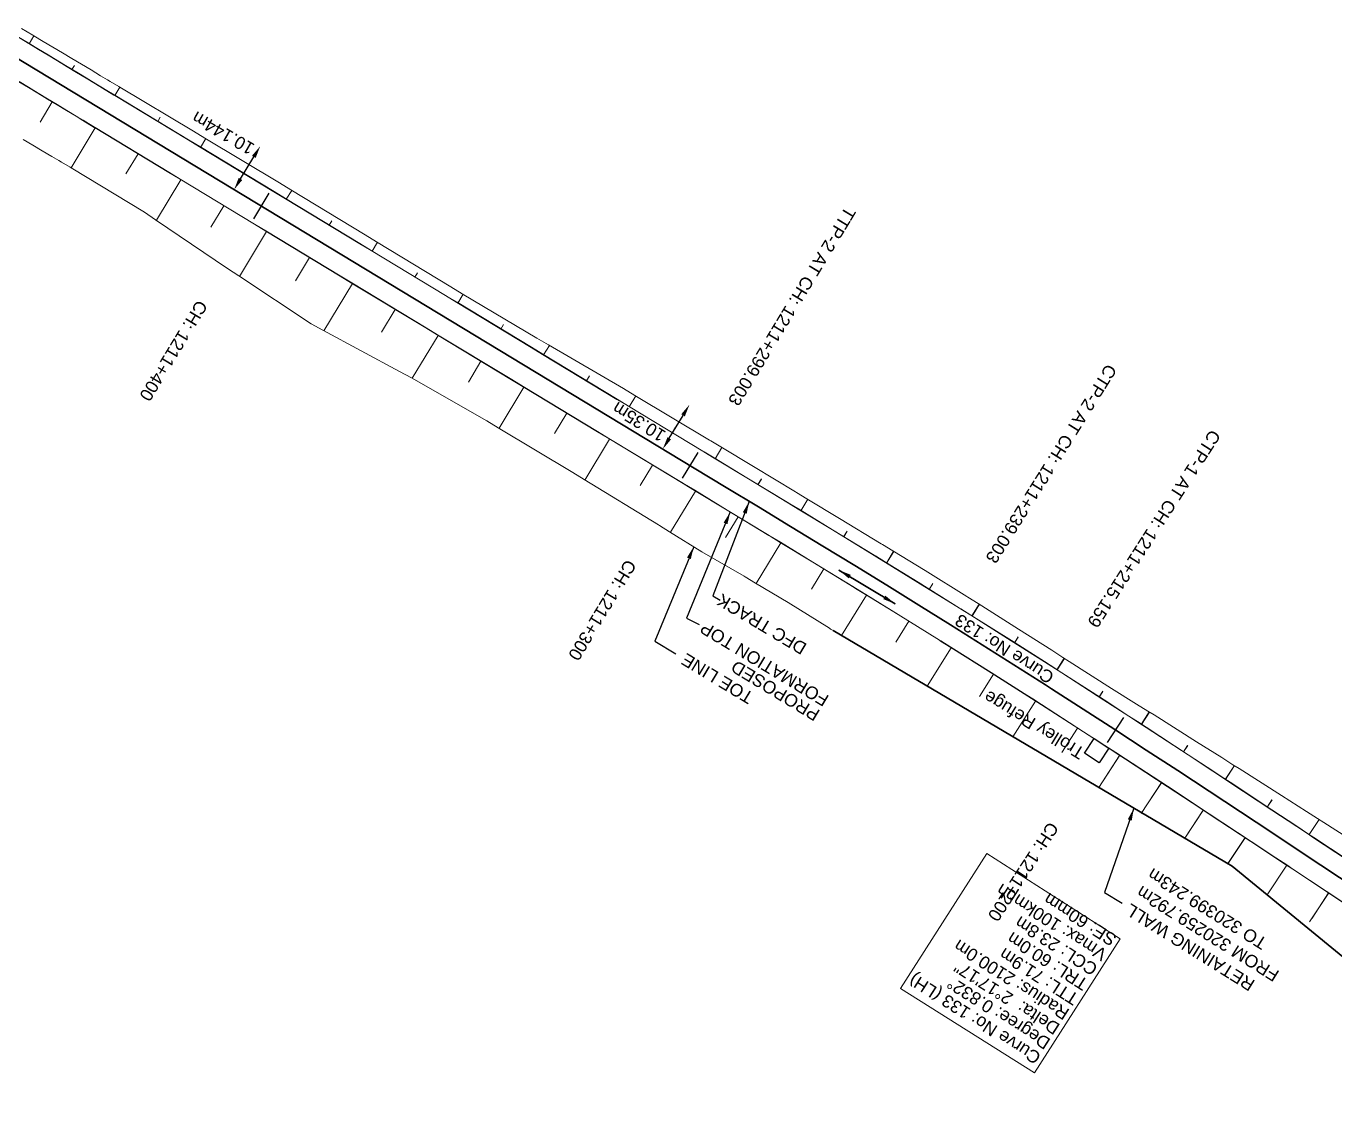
# Model space of a CAD drawing. Header units: metres. Extents: x 618805 to 628804, y 3390925 to 3396999.
# Drawn here: x 627896.7 to 628157.8, y 3391309.5 to 3391524.6 of the extents above; entities that cross this region are included whole.
import ezdxf
from ezdxf.enums import TextEntityAlignment as Align

# ---------------------------------------------------------------- set-up
doc = ezdxf.new("R2010")
doc.units = ezdxf.units.M
doc.header["$MEASUREMENT"] = 0
doc.layers.get('Defpoints').update_dxf_attribs({"lineweight": 0})
for name, color, linetype, lineweight in [('C-ALIG-LABL-DG', 1, 'Continuous', 25), ('Proposed Curve_Details', 10, 'Continuous', 0), ('PROPOSED DFCC TOE LINE', 239, 'Continuous', 0), ('PROPOSED DFCC TOE SLOPES', 239, 'Continuous', 0), ('PROPOSED DFCC TRACK', 1, 'Continuous', 0), ('PROPOSED FORMATION LINE - PLAN', 187, 'Continuous', 0), ('PROPOSED RETAINING WALL', 154, 'Continuous', 30)]:
    doc.layers.add(name, color=color, linetype=linetype, lineweight=lineweight)
doc.layers.add('Dimension', color=10, linetype='Continuous')
doc.layers.add('Trolley Refuse', color=10, linetype='Continuous')
doc.styles.add('ARIAL', font='arial.ttf')
doc.styles.get("Standard").update_dxf_attribs({"font": 'arial.ttf'})
doc.styles.add('Style-Arial', font='arial.ttf')
doc.dimstyles.new('ISO-25', dxfattribs={"dimtxt": 2.5, "dimasz": 2.5, "dimexe": 1.25, "dimexo": 0.625, "dimtad": 1, "dimtxsty": 'Standard', "dimcen": 2.5, "dimadec": 0, "dimazin": 0, "dimtfac": 1, "dimtmove": 0, "dimatfit": 3, "dimfxl": 1, "dimarcsym": 0})
doc.dimstyles.get("Standard").update_dxf_attribs({"dimtxt": 2.5, "dimasz": 2.5, "dimexe": 0.18, "dimexo": 0.0625, "dimgap": 0.09, "dimtad": 0, "dimtih": 1, "dimtoh": 1, "dimdec": 3, "dimzin": 0, "dimdsep": 46, "dimtxsty": 'Standard', "dimcen": 0.09, "dimadec": 0, "dimazin": 0, "dimtfac": 1, "dimtdec": 3, "dimtofl": 0, "dimtmove": 0, "dimatfit": 3, "dimfxl": 1, "dimtolj": 1, "dimtzin": 0, "dimarcsym": 0})

# ---------------------------------------------------------------- blocks, each defined once
blk = doc.blocks.new('*D290')
at = {"layer": 'Defpoints', "color": 0, "transparency": 16777216}
for p in [(628029.06, 3391449.09), (628029.06, 3391449.09), (628023.74, 3391440.21)]:
    blk.add_point(p, dxfattribs=at)
at = {"layer": 'Dimension', "color": 0, "lineweight": -2, "transparency": 16777216}
blk.add_line((628025.02, 3391442.36), (628027.78, 3391446.94), dxfattribs=at)
at = {"layer": 'Dimension', "color": 0, "transparency": 16777216}
for points in [[(628027.42, 3391447.16), (628028.13, 3391446.73), (628029.06, 3391449.09)], [(628024.67, 3391442.57), (628025.38, 3391442.14), (628023.74, 3391440.21)]]:
    blk.add_solid(points, dxfattribs=at)
at = {"layer": 'Dimension', "color": 0, "lineweight": 0, "transparency": 16777216, "insert": (628018.97, 3391445.64), "char_height": 2.5, "attachment_point": 5, "rotation": 148, "style": 'Style-Arial'}
blk.add_mtext('\\A1;10.35m', dxfattribs=at)
blk = doc.blocks.new('TerminatorOpen_0.5')
at = {"color": 0, "linetype": 'ByBlock', "lineweight": -2}
for q in [(-1, 0.25), (-1, 0), (-1, -0.25)]:
    blk.add_line((0, 0), q, dxfattribs=at)
blk = doc.blocks.new('*D291')
at = {"layer": 'Defpoints', "color": 0, "transparency": 16777216}
for p in [(627943.41, 3391500.67), (627943.41, 3391500.67), (627938.18, 3391491.98)]:
    blk.add_point(p, dxfattribs=at)
at = {"layer": 'Dimension', "color": 0, "lineweight": -2, "transparency": 16777216}
blk.add_line((627939.47, 3391494.12), (627942.12, 3391498.53), dxfattribs=at)
at = {"layer": 'Dimension', "color": 0, "transparency": 16777216}
for points in [[(627941.76, 3391498.74), (627942.48, 3391498.31), (627943.41, 3391500.67)], [(627939.11, 3391494.34), (627939.82, 3391493.91), (627938.18, 3391491.98)]]:
    blk.add_solid(points, dxfattribs=at)
at = {"layer": 'Dimension', "color": 0, "lineweight": 0, "transparency": 16777216, "insert": (627935.99, 3391503.27), "char_height": 2.5, "attachment_point": 5, "rotation": 150, "style": 'Style-Arial'}
blk.add_mtext('\\A1;10.144m', dxfattribs=at)
blk = doc.blocks.new('Tick Hor')
blk.add_lwpolyline([(-0.5, 0), (0.5, 0)])

msp = doc.modelspace()

# ---------------------------------------------------------------- linework, layer by layer
at = {"layer": 'Proposed Curve_Details'}
msp.add_lwpolyline([(628115.0397, 3391342.4917), (628097.8871, 3391315.7007), (628071.1773, 3391332.5776), (628088.4312, 3391359.5275)], close=True, dxfattribs=at)
at = {"layer": 'PROPOSED DFCC TOE LINE', "lineweight": 0, "flags": 128}
for points in [[(627895.7583, 3391524.1707), (627898.0415, 3391522.8036), (627898.2029, 3391522.707), (627900.1096, 3391521.5655), (627902.0164, 3391520.4243), (627903.9233, 3391519.2832), (627905.8304, 3391518.1425), (627907.7377, 3391517.0019), (627909.645, 3391515.8616), (627911.5551, 3391514.7256), (627912.9187, 3391513.9112), (627913.463, 3391513.5862), (627915.2095, 3391512.5434), (627915.371, 3391512.447), (627930.0962, 3391503.6388), (627932.3682, 3391502.2678), (627947.2189, 3391493.3181), (627949.4974, 3391491.9434), (627964.3337, 3391482.9699), (627966.6085, 3391481.5893), (627981.4264, 3391472.5851), (627983.7016, 3391471.2052), (627998.6072, 3391462.3538), (628000.909, 3391461.0102), (628015.882, 3391452.2701), (628018.1838, 3391450.9265), (628033.0762, 3391442.011), (628033.2953, 3391441.8789), (628035.3397, 3391440.6459), (628041.8648, 3391436.7198), (628050.2109, 3391431.6762), (628050.4298, 3391431.5437), (628052.4757, 3391430.3085), (628058.9991, 3391426.3646), (628067.331, 3391421.3219), (628067.5693, 3391421.1767), (628069.6117, 3391419.9311), (628076.1197, 3391415.9463), (628084.416, 3391410.8023), (628084.642, 3391410.6604), (628086.669, 3391409.3855), (628094.7509, 3391404.2706), (628101.3606, 3391400.0526), (628103.5957, 3391398.6167), (628104.8244, 3391397.8256), (628113.2576, 3391392.3991), (628118.2965, 3391389.2998), (628120.5529, 3391387.9096), (628121.796, 3391387.1431), (628130.2566, 3391381.7751), (628135.2739, 3391378.6263), (628137.5038, 3391377.2252), (628138.7389, 3391376.4488), (628147.187, 3391371.0796), (628152.2081, 3391367.8844), (628154.4022, 3391366.4972), (628155.6339, 3391365.7184), (628169.0987, 3391357.1385)], [(628057.703, 3391403.9824), (628057.2111, 3391404.2993), (628056.9775, 3391404.4487), (628048.7599, 3391409.5765), (628042.2401, 3391413.4666), (628040.193, 3391414.6845), (628039.9738, 3391414.8148), (628031.5544, 3391419.6938), (628025.0983, 3391423.7195), (628023.0707, 3391424.9792), (628022.8532, 3391425.114), (628008.0217, 3391434.1301), (628005.7549, 3391435.5317), (627990.9074, 3391444.4791), (627988.6351, 3391445.8716), (627973.5551, 3391454.4348), (627971.1858, 3391455.6591), (627955.9178, 3391463.9192), (627953.5946, 3391465.2199), (627939.0989, 3391474.7564), (627936.8931, 3391476.2512), (627922.5204, 3391485.991), (627920.3222, 3391487.4839), (627905.642, 3391496.3665), (627905.4801, 3391496.4623), (627903.7293, 3391497.4981), (627903.1837, 3391497.8208), (627901.8165, 3391498.6294), (627899.9035, 3391499.7605), (627897.9904, 3391500.8913), (627896.0771, 3391502.0218)]]:
    msp.add_lwpolyline(points, dxfattribs=at)
at = {"layer": 'PROPOSED DFCC TOE SLOPES', "flags": 128}
for points in [[(627897.2684, 3391521.1124), (627898.2251, 3391522.6937)], [(627905.8243, 3391515.9359), (627906.3153, 3391516.7474)], [(627914.3802, 3391510.7594), (627915.3932, 3391512.4337)], [(627914.3802, 3391510.7594), (627915.3932, 3391512.4337)], [(627901.8958, 3391509.4884), (627899.4658, 3391505.4719)], [(627922.9361, 3391505.5829), (627923.4556, 3391506.4416)], [(627910.4518, 3391504.3119), (627905.6439, 3391496.3653)], [(627931.492, 3391500.4064), (627932.5514, 3391502.1574)], [(627919.0077, 3391499.1354), (627916.6037, 3391495.1619)], [(627940.048, 3391495.2299), (627940.5822, 3391496.1128)], [(627927.5636, 3391493.9589), (627922.6782, 3391485.8841)], [(627948.6039, 3391490.0533), (627949.6804, 3391491.8327)], [(627936.1195, 3391488.7823), (627933.5435, 3391484.5246)], [(627957.1598, 3391484.8768), (627957.6984, 3391485.7671)], [(627944.6754, 3391483.6058), (627939.258, 3391474.6518)], [(627965.7157, 3391479.7003), (627966.7913, 3391481.4782)], [(627953.2314, 3391478.4293), (627950.4248, 3391473.7905)], [(627974.2716, 3391474.5238), (627974.8045, 3391475.4045)], [(627961.7873, 3391473.2528), (627956.0854, 3391463.8285)], [(627982.8276, 3391469.3473), (627983.8855, 3391471.0959)], [(627970.3432, 3391468.0763), (627967.6171, 3391463.5705)], [(627991.3835, 3391464.1708), (627991.9338, 3391465.0803)], [(627978.8991, 3391462.8998), (627973.7207, 3391454.3408)], [(627999.9394, 3391458.9943), (628001.0938, 3391460.9023)], [(627987.455, 3391457.7233), (627984.9374, 3391453.5621)], [(628008.4953, 3391453.8178), (628009.1132, 3391454.8391)], [(627996.011, 3391452.5468), (627991.0704, 3391444.3809)], [(628017.0512, 3391448.6413), (628018.3674, 3391450.8166)], [(628004.5669, 3391447.3703), (628002.1012, 3391443.2948)], [(628025.6071, 3391443.4648), (628026.2773, 3391444.5724)], [(628025.6072, 3391443.4647), (628026.2773, 3391444.5724)], [(628013.1228, 3391442.1938), (628008.1843, 3391434.0313)], [(628034.1631, 3391438.2882), (628035.5229, 3391440.5357)], [(628034.1654, 3391438.2868), (628035.526, 3391440.5338)], [(628021.6787, 3391437.0173), (628019.204, 3391432.927)], [(628042.7194, 3391433.1072), (628043.4057, 3391434.2405)], [(628042.7247, 3391433.104), (628043.4119, 3391434.2368)], [(628030.2334, 3391431.8414), (628025.2574, 3391423.6203)], [(628051.2745, 3391427.9174), (628052.6581, 3391430.1982)], [(628051.2882, 3391427.9091), (628052.6766, 3391430.187)], [(628038.7837, 3391426.6641), (628036.281, 3391422.5346)], [(628059.827, 3391422.7044), (628060.5303, 3391423.8583)], [(628059.8407, 3391422.696), (628060.5466, 3391423.8484)], [(628047.3241, 3391421.4833), (628042.3937, 3391413.375)], [(628068.3684, 3391417.4731), (628069.8023, 3391419.8144)], [(628068.394, 3391417.4574), (628069.8373, 3391419.793)], [(628055.8494, 3391416.2871), (628053.3868, 3391412.2565)], [(628076.9008, 3391412.2006), (628077.6294, 3391413.3796)], [(628076.9231, 3391412.1868), (628077.6557, 3391413.3632)], [(628064.3576, 3391411.0764), (628059.3835, 3391402.9907)], [(628085.4116, 3391406.9006), (628086.8771, 3391409.2538)], [(628085.4444, 3391406.8799), (628086.9218, 3391409.2255)], [(628072.8408, 3391405.8346), (628070.2512, 3391401.6596)], [(628093.9057, 3391401.5503), (628094.638, 3391402.7128)], [(628093.935, 3391401.5317), (628094.6725, 3391402.6908)], [(628081.3023, 3391400.566), (628076.4966, 3391392.8918)], [(628102.3718, 3391396.1633), (628103.8349, 3391398.4627)], [(628102.4036, 3391396.1429), (628103.8781, 3391398.4348)], [(628089.733, 3391395.2565), (628086.9217, 3391390.8153)], [(628110.8134, 3391390.7323), (628111.5504, 3391391.8778)], [(628110.8366, 3391390.7173), (628111.5778, 3391391.8602)], [(628098.1395, 3391389.908), (628093.5936, 3391382.8023)], [(628119.2266, 3391385.276), (628120.8255, 3391387.7415)], [(628119.2494, 3391385.2612), (628120.8577, 3391387.7217)], [(628106.5224, 3391384.5154), (628103.3838, 3391379.6555)], [(628127.6197, 3391379.7897), (628128.4649, 3391381.0827)], [(628127.6337, 3391379.7806), (628128.4819, 3391381.0718)], [(628114.916, 3391379.1331), (628110.7238, 3391372.6932)], [(628114.8902, 3391379.0903), (628110.7253, 3391372.6923)], [(628135.9919, 3391374.2905), (628137.798, 3391377.0402)], [(628136.0036, 3391374.2828), (628137.8151, 3391377.0295)], [(628123.2681, 3391373.6742), (628119.2276, 3391367.507)], [(628123.2423, 3391373.6313), (628119.9542, 3391368.6125)], [(628131.6139, 3391368.1935), (628127.9033, 3391362.5551)], [(628131.5881, 3391368.1506), (628127.9051, 3391362.554)], [(628144.3517, 3391368.7773), (628145.3053, 3391370.2234)], [(628144.3566, 3391368.7741), (628145.3114, 3391370.2194)], [(628152.7003, 3391363.2621), (628154.7092, 3391366.3031)], [(628152.7018, 3391363.2611), (628154.7114, 3391366.3017)], [(628139.9535, 3391362.6938), (628136.5098, 3391357.4761)], [(628139.9277, 3391362.6509), (628136.6226, 3391357.6433)], [(628148.2941, 3391357.1842), (628144.367, 3391351.2408)], [(628148.2684, 3391357.1413), (628144.3687, 3391351.2395)], [(628156.6358, 3391351.6708), (628152.7801, 3391345.8372)], [(628156.61, 3391351.6279), (628153.3016, 3391346.6224)]]:
    msp.add_lwpolyline(points, dxfattribs=at)
at = {"layer": 'PROPOSED DFCC TRACK', "color": 12, "linetype": 'Continuous', "lineweight": 30, "flags": 128}
msp.add_lwpolyline([(628227.1742, 3391309.5434), (628151.5443, 3391359.531), (628145.2872, 3391363.6661), (628139.0282, 3391367.7983), (628132.7655, 3391371.9249), (628126.4973, 3391376.0431), (628120.2218, 3391380.1501), (628113.9371, 3391384.243), (628107.6415, 3391388.3192), (628101.3331, 3391392.3756, 0.00283859), (628081.1829, 3391405.1233), (628074.8153, 3391409.0861), (628068.4353, 3391413.029), (628062.0448, 3391416.9547), (628055.6456, 3391420.8662), (628049.2394, 3391424.7662), (628042.828, 3391428.6577), (628036.4131, 3391432.5434), (628029.9964, 3391436.4263), (627884.2494, 3391524.6062)], format="xyb", dxfattribs=at)
at = {"layer": 'PROPOSED FORMATION LINE - PLAN', "lineweight": 0, "flags": 128}
for points in [[(628166.9298, 3391353.8571), (628153.6121, 3391362.6595), (628152.3966, 3391363.4628), (628150.2316, 3391364.8937), (628145.2676, 3391368.1731), (628136.9164, 3391373.6818), (628135.6989, 3391374.4835), (628133.5006, 3391375.93), (628128.5539, 3391379.1788), (628120.1758, 3391384.6576), (628118.9537, 3391385.4538), (628116.735, 3391386.8972), (628111.7779, 3391390.1113), (628103.3559, 3391395.5333), (628102.1267, 3391396.3201), (628099.8908, 3391397.7483), (628093.281, 3391401.9472), (628085.1972, 3391407.0355), (628083.1697, 3391408.3037), (628082.9438, 3391408.4449), (628074.6629, 3391413.5915), (628068.1742, 3391417.5929), (628066.1376, 3391418.8439), (628065.9, 3391418.9898), (628057.5982, 3391424.0677), (628051.0906, 3391428.0294), (628049.049, 3391429.2696), (628048.8304, 3391429.4023), (628040.4941, 3391434.4563), (628033.9801, 3391438.3989), (628031.9376, 3391439.6347), (628031.7186, 3391439.7672), (628016.8682, 3391448.752), (628014.5881, 3391450.1315), (627999.7564, 3391459.105), (627997.4762, 3391460.4846), (627982.6445, 3391469.458), (627980.3678, 3391470.8355), (627965.5327, 3391479.8111), (627963.256, 3391481.1885), (627948.4208, 3391490.1641), (627946.1441, 3391491.5416), (627931.309, 3391500.5171), (627929.0386, 3391501.8907), (627914.3581, 3391510.7728), (627914.1972, 3391510.8701), (627912.4568, 3391511.9231), (627911.9144, 3391512.2513), (627910.5554, 3391513.0734), (627908.6541, 3391514.2238), (627906.7528, 3391515.3741), (627904.8515, 3391516.5245), (627902.9502, 3391517.6748), (627901.0489, 3391518.8251), (627899.1476, 3391519.9755), (627897.2462, 3391521.1258), (627897.0853, 3391521.2231), (627894.8084, 3391522.6007)], [(628166.9574, 3391353.8988), (628153.6396, 3391362.7012), (628152.4242, 3391363.5045), (628150.2592, 3391364.9354), (628145.2952, 3391368.2149), (628136.9439, 3391373.7236), (628135.7264, 3391374.5253), (628133.5281, 3391375.9717), (628128.5813, 3391379.2207), (628120.2031, 3391384.6995), (628118.981, 3391385.4957), (628116.7622, 3391386.9392), (628111.8051, 3391390.1533), (628103.3829, 3391395.5754), (628102.1537, 3391396.3622), (628099.9177, 3391397.7905), (628093.3077, 3391401.9894), (628085.2238, 3391407.0779), (628083.1962, 3391408.3461), (628082.9702, 3391408.4873), (628074.6892, 3391413.634), (628068.2004, 3391417.6355), (628066.1638, 3391418.8865), (628065.9261, 3391419.0324), (628057.6243, 3391424.1104), (628051.1165, 3391428.0721), (628049.075, 3391429.3123), (628048.8563, 3391429.4451), (628040.52, 3391434.4991), (628034.006, 3391438.4417), (628031.9634, 3391439.6775), (628031.7445, 3391439.81), (628016.8941, 3391448.7948), (628014.614, 3391450.1743), (627999.7822, 3391459.1478), (627997.5021, 3391460.5273), (627982.6704, 3391469.5008), (627980.3937, 3391470.8783), (627965.5586, 3391479.8538), (627963.2818, 3391481.2313), (627948.4467, 3391490.2069), (627946.1699, 3391491.5844), (627931.3349, 3391500.5599), (627929.0645, 3391501.9335), (627914.384, 3391510.8156), (627914.2231, 3391510.9129), (627912.4826, 3391511.9659), (627911.9403, 3391512.294), (627910.5813, 3391513.1162), (627908.68, 3391514.2666), (627906.7787, 3391515.4169), (627904.8774, 3391516.5672), (627902.9761, 3391517.7176), (627901.0747, 3391518.8679), (627899.1734, 3391520.0182), (627897.2721, 3391521.1686), (627897.1112, 3391521.2659), (627894.8343, 3391522.6435)], [(628162.7668, 3391347.5585), (628149.449, 3391356.3609), (628148.2337, 3391357.1642), (628146.069, 3391358.5948), (628141.1071, 3391361.8729), (628132.7633, 3391367.3767), (628131.5474, 3391368.1774), (628129.3521, 3391369.6218), (628124.4134, 3391372.8655), (628116.0529, 3391378.3327), (628114.8337, 3391379.127), (628112.6207, 3391380.5667), (628107.6776, 3391383.7718), (628099.2833, 3391389.1759), (628098.0585, 3391389.9599), (628095.8306, 3391391.383), (628089.2445, 3391395.5667), (628081.1898, 3391400.6368), (628079.1696, 3391401.9005), (628078.9444, 3391402.0411), (628070.6907, 3391407.1709), (628064.22, 3391411.1612), (628062.1884, 3391412.4092), (628061.9513, 3391412.5546), (628053.6669, 3391417.622), (628047.1695, 3391421.5775), (628045.1305, 3391422.8161), (628044.9121, 3391422.9487), (628036.5832, 3391427.9982), (628030.0717, 3391431.9393), (628028.0293, 3391433.175), (628027.8104, 3391433.3075), (628012.9599, 3391442.2923), (628010.6798, 3391443.6718), (627995.8481, 3391452.6453), (627993.568, 3391454.0248), (627978.7363, 3391462.9983), (627976.4596, 3391464.3758), (627961.6244, 3391473.3513), (627959.3477, 3391474.7288), (627944.5126, 3391483.7044), (627942.2358, 3391485.0819), (627927.4007, 3391494.0574), (627925.1304, 3391495.431), (627910.4498, 3391504.3131), (627910.2889, 3391504.4104), (627908.5485, 3391505.4634), (627908.0061, 3391505.7915), (627906.6472, 3391506.6137), (627904.7459, 3391507.7641), (627902.8445, 3391508.9144), (627900.9432, 3391510.0647), (627899.0419, 3391511.2151), (627897.1406, 3391512.3654), (627895.2393, 3391513.5157)], [(628162.7943, 3391347.6003), (628149.4766, 3391356.4026), (628148.2612, 3391357.2059), (628146.0966, 3391358.6366), (628141.1347, 3391361.9147), (628132.7909, 3391367.4184), (628131.5748, 3391368.2192), (628129.3796, 3391369.6636), (628124.4408, 3391372.9073), (628116.0802, 3391378.3746), (628114.861, 3391379.1689), (628112.648, 3391380.6087), (628107.7047, 3391383.8138), (628099.3103, 3391389.218), (628098.0855, 3391390.002), (628095.8575, 3391391.4251), (628089.2712, 3391395.609), (628081.2163, 3391400.6792), (628079.1961, 3391401.9429), (628078.9709, 3391402.0836), (628070.717, 3391407.2134), (628064.2462, 3391411.2038), (628062.2145, 3391412.4518), (628061.9775, 3391412.5973), (628053.693, 3391417.6647), (628047.1954, 3391421.6202), (628045.1564, 3391422.8588), (628044.9381, 3391422.9914), (628036.6091, 3391428.0409), (628030.0976, 3391431.9821), (628028.0552, 3391433.2178), (628027.8363, 3391433.3502), (628012.9858, 3391442.3351), (628010.7057, 3391443.7146), (627995.874, 3391452.6881), (627993.5938, 3391454.0676), (627978.7621, 3391463.0411), (627976.4854, 3391464.4186), (627961.6503, 3391473.3941), (627959.3736, 3391474.7716), (627944.5385, 3391483.7471), (627942.2617, 3391485.1247), (627927.4266, 3391494.1002), (627925.1562, 3391495.4738), (627910.4757, 3391504.3558), (627910.3148, 3391504.4532), (627908.5744, 3391505.5062), (627908.032, 3391505.8343), (627906.6731, 3391506.6565), (627904.7717, 3391507.8068), (627902.8704, 3391508.9572), (627900.9691, 3391510.1075), (627899.0678, 3391511.2578), (627897.1665, 3391512.4082), (627895.2652, 3391513.5585)]]:
    msp.add_lwpolyline(points, dxfattribs=at)
at = {"layer": 'PROPOSED RETAINING WALL', "flags": 128}
msp.add_lwpolyline([(628171.9766, 3391324.5497), (628174.0973, 3391326.911), (628169.0325, 3391331.0605), (628137.357, 3391356.9761), (628057.703, 3391403.9824)], dxfattribs=at)
at = {"layer": 'Trolley Refuse'}
msp.add_lwpolyline([(628109.8056, 3391382.4519), (628112.7421, 3391380.5474), (628110.8376, 3391377.6109), (628107.9011, 3391379.5153)], close=True, dxfattribs=at)

# ---------------------------------------------------------------- block references
at = {"layer": 'C-ALIG-LABL-DG', "color": 1, "linetype": 'Continuous', "lineweight": 25}
for p, xscale, yscale, zscale, rotation in [((627943.5844, 3391488.7073), 6.000000000000001, 6.000000000000001, 6.000000000000001, 238.8252211828872), ((628029.1437, 3391436.9423), 6.000000000000001, 6.000000000000001, 6.000000000000001, 238.8252211828872), ((628114.0706, 3391384.1564), 6, 6, 6, 236.9944133359335)]:
    msp.add_blockref('Tick Hor', p, dxfattribs=dict(at, xscale=xscale, yscale=yscale, zscale=zscale, rotation=rotation))

# ---------------------------------------------------------------- texts
at = {"layer": 'C-ALIG-LABL-DG', "color": 1, "lineweight": 25, "style": 'ARIAL'}
for s, rotation, p in [('TTP-2 AT CH: 1211+299.003', 238.825007, (628060.2276, 3391488.8062)), ('CH: 1211+400', 238.825221, (627930.8957, 3391470.1497)), ('CTP-2 AT CH: 1211+239.003', 238.006496, (628112.3652, 3391457.3957)), ('CTP-1 AT CH: 1211+215.159', 237.355941, (628133.109, 3391444.2954)), ('CH: 1211+300', 238.825221, (628016.4557, 3391418.3842)), ('CH: 1211+200', 236.994413, (628100.7955, 3391366.0136))]:
    msp.add_text(s, height=2.5, rotation=rotation, dxfattribs=at).set_placement(p)
at = {"layer": 'Proposed Curve_Details', "color": 1, "style": 'Style-Arial'}
msp.add_text('Curve No: 133', height=2.5, rotation=147.371169, dxfattribs=at).set_placement((628102.0627, 3391395.3012))
at = {"layer": 'Proposed Curve_Details', "color": 1, "lineweight": 0, "insert": (628114.5441, 3391343.0019), "char_height": 2.5, "attachment_point": 7, "rotation": 147.371169, "line_spacing_factor": 0.84, "style": 'Style-Arial'}
msp.add_mtext('Curve No: 133 (LH)\\PDegree: 0.832%%D\\PDelta:  2%%D17\'17"\\PRadius: 2100.0m\\PTTL: 71.9m\\PTRL: 60.0m\\PCCL: 23.8m\\PVmax: 100kmph\\PSE: 60mm', dxfattribs=at)
at = {"layer": 'PROPOSED DFCC TOE LINE', "lineweight": 0}
msp.add_text('TOE LINE', height=2.5, rotation=148.84422, dxfattribs=at).set_placement((628028.4633, 3391399.594), align=Align.RIGHT)
at = {"layer": 'PROPOSED DFCC TRACK', "color": 10, "linetype": 'Continuous', "lineweight": -3, "ltscale": 5}
msp.add_text('DFC TRACK', height=2.5, rotation=149.068226, dxfattribs=at).set_placement((628035.5523, 3391411.4681), align=Align.RIGHT)
at = {"layer": 'PROPOSED FORMATION LINE - PLAN', "lineweight": 0}
for s, p in [('FORMATION TOP', (628032.2019, 3391405.8997)), ('PROPOSED', (628038.3664, 3391398.1743))]:
    msp.add_text(s, height=2.5, rotation=148.84422, dxfattribs=at).set_placement(p, align=Align.RIGHT)
at = {"layer": 'PROPOSED RETAINING WALL', "insert": (628115.7831, 3391347.5237), "char_height": 2.5, "width": 37.559316, "attachment_point": 3, "rotation": 148}
msp.add_mtext('RETAINING WALL \\PFROM 320259.792m TO 320399.243m ', dxfattribs=at)
at = {"layer": 'Trolley Refuse'}
msp.add_text('Trolley Refuge', height=2.5, rotation=148.584776, dxfattribs=at).set_placement((628108.1708, 3391380.2944))

# ---------------------------------------------------------------- dimensions: what is measured, and where the dimension line sits
at = {"layer": 'Dimension', "color": 10, "lineweight": 0}
for base, p1, p2, angle, picture, middle, turn in [((627943.4096, 3391500.669), (627938.1768, 3391491.979), (627943.4096, 3391500.669), 58.944915, '*D291', (627935.9905, 3391503.2689), 150), ((628029.0627, 3391449.0876), (628023.7389, 3391440.2122), (628029.0627, 3391449.0876), 59.043163, '*D290', (628018.9742, 3391445.6378), 148)]:
    dim = msp.add_linear_dim(base=base, p1=p1, p2=p2, angle=angle, dimstyle='Standard', override={"dimexe": 0.125, "dimexo": 0.125, "dimgap": 0.125, "dimtad": 1, "dimtih": 0, "dimtoh": 0, "dimzin": 11, "dimpost": 'm', "dimtxsty": 'Style-Arial', "dimsah": 1, "dimadec": 4, "dimazin": 3, "dimtmove": 2, "dimldrblk": 'TerminatorOpen_0.5', "dimfrac": 2, "dimtzin": 11}, dxfattribs=at)
    dim.commit()
    dim.dimension.update_dxf_attribs({"geometry": picture, "text_midpoint": middle, "dimtype": 129, "text_rotation": turn})

# ---------------------------------------------------------------- leaders
at = {"layer": 'PROPOSED DFCC TOE LINE', "lineweight": 0}
msp.add_leader([(628029.9009, 3391420.7248), (628022.1433, 3391401.905), (628026.3605, 3391399.3472)], dimstyle='ISO-25', override={"dimtxt": 3, "dimasz": 2.5, "dimgap": 0.625, "dimtad": 0, "dimdec": 3, "dimzin": 2, "dimtdec": 3}, dxfattribs=at)
at = {"layer": 'PROPOSED DFCC TRACK', "color": 10, "linetype": 'Continuous', "lineweight": -3, "ltscale": 5}
msp.add_leader([(628040.9859, 3391429.7735), (628033.7266, 3391410.9417), (628035.2072, 3391410.0522)], dimstyle='ISO-25', override={"dimtxt": 3, "dimasz": 2.5, "dimgap": 0.625, "dimtad": 0, "dimdec": 3, "dimzin": 2, "dimtdec": 3}, dxfattribs=at)
at = {"layer": 'PROPOSED DFCC TRACK', "linetype": 'Continuous', "lineweight": 0}
for points in [[(628058.8986, 3391416.0477), (628070.0869, 3391409.3262)], [(628070.0869, 3391409.3262), (628058.8986, 3391416.0477)]]:
    msp.add_leader(points, dimstyle='ISO-25', override={"dimtxt": 3, "dimasz": 2.5, "dimtad": 0, "dimdec": 3, "dimzin": 2, "dimtdec": 3}, dxfattribs=at)
at = {"layer": 'PROPOSED FORMATION LINE - PLAN', "lineweight": 0}
msp.add_leader([(628037.2074, 3391427.6782), (628028.4574, 3391406.4939), (628030.9663, 3391405.1838)], dimstyle='ISO-25', override={"dimtxt": 3, "dimasz": 2.5, "dimgap": 0.625, "dimtad": 0, "dimdec": 3, "dimzin": 2, "dimtdec": 3}, dxfattribs=at)
at = {"layer": 'PROPOSED RETAINING WALL', "linetype": 'Continuous', "lineweight": 0, "ltscale": 5}
msp.add_leader([(628117.7453, 3391368.5496), (628111.8626, 3391351.7013), (628115.4236, 3391349.5565)], dimstyle='ISO-25', override={"dimtxt": 3, "dimtad": 0, "dimdec": 3, "dimzin": 2, "dimtdec": 3}, dxfattribs=at)

doc.saveas('drawing.dxf')
